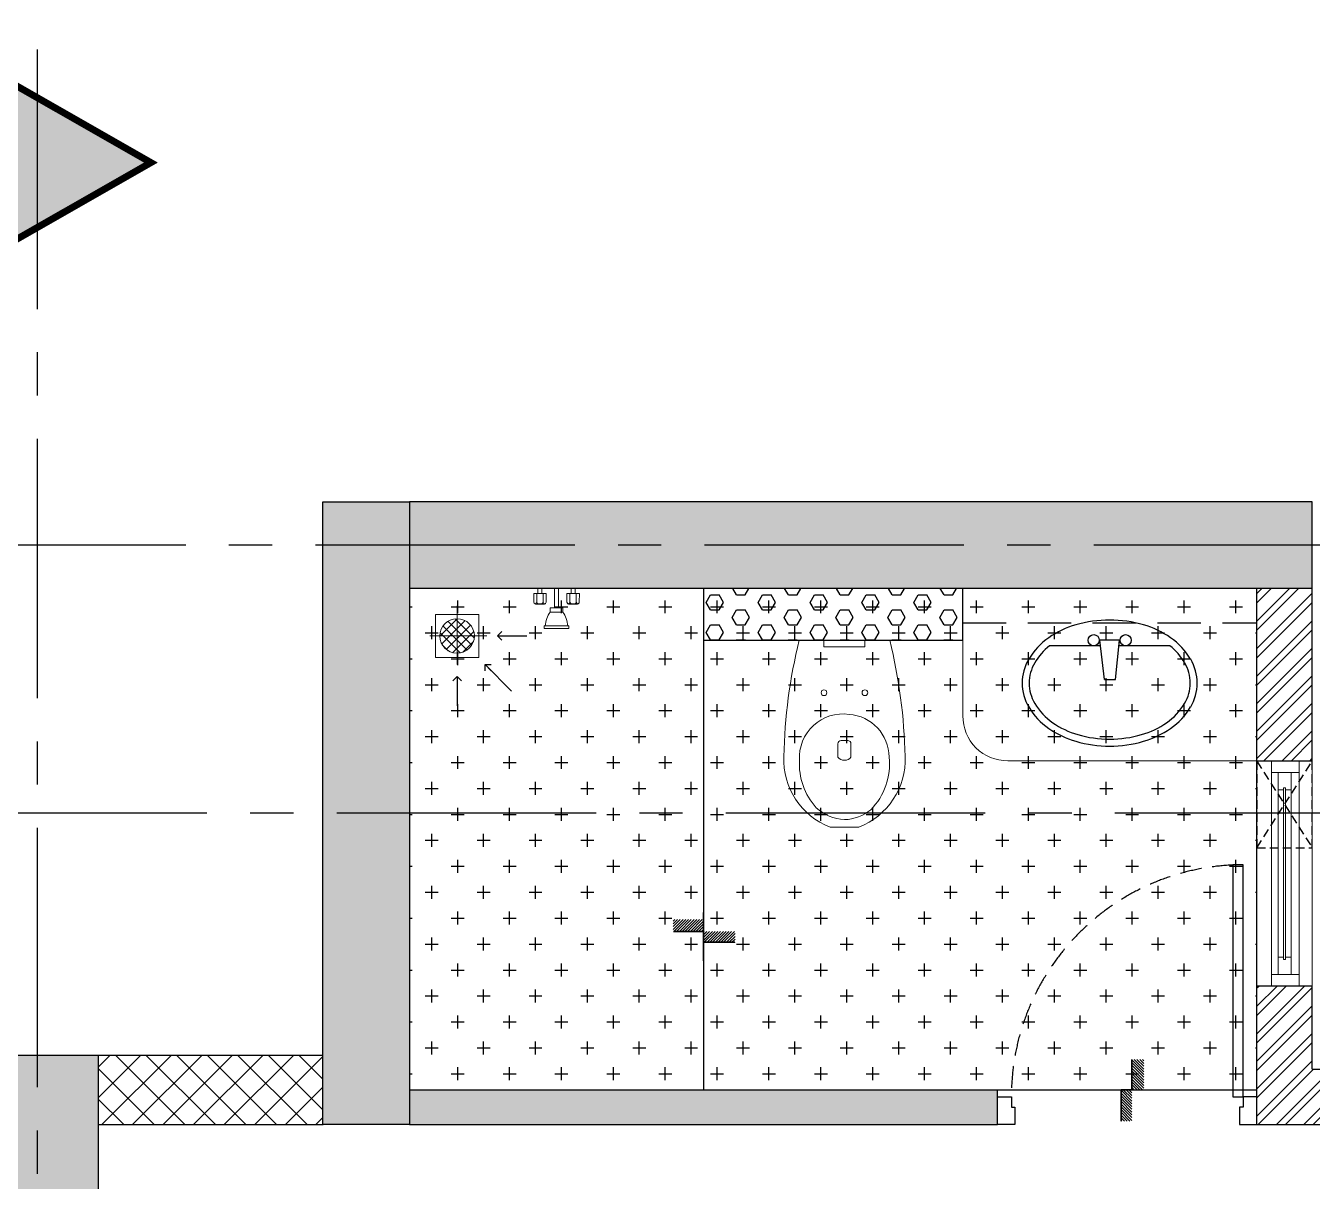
# Model space of a CAD drawing. Header units: millimetres. Extents: x 1066295 to 1300022, y -5734212 to -5454663.
# Drawn here: x 1193788 to 1197507, y -5726037 to -5722696 of the extents above; entities that cross this region are included whole.
import ezdxf

# ---------------------------------------------------------------- set-up
doc = ezdxf.new("R2010")
doc.units = ezdxf.units.MM
doc.header["$LTSCALE"] = 1000
doc.header["$MEASUREMENT"] = 0
for name, pattern in [('AUDIT_D_120904163729-0', [0]), ('T9_KEY PLAN(TYPICAL FLOOR)$0$2BHK-A - FRONT$0$AUDIT_D_120904163729-0', [0]), ('T9_KEY PLAN(TYPICAL FLOOR)$0$2BHK-A - FRONT$0$HIDDEN', [0.375, 0.25, -0.125]), ('T9_KEY PLAN(TYPICAL FLOOR)$0$T8_REFUGE COLUMNS$0$CENTER2', [1.125, 0.75, -0.125, 0.125, -0.125]), ('T9_PROFILE SECTIONS$0$T8_PROFILE SECTIONS$0$HIDDEN', [0.375, 0.25, -0.125]), ('T9_PROFILE SECTIONS$0$T8_PROFILE SECTIONS$0$PHANTOM2', [1.25, 0.625, -0.125, 0.125, -0.125, 0.125, -0.125])]:
    doc.linetypes.add(name, pattern=pattern)
doc.layers.get('0').update_dxf_attribs({"linetype": 'AUDIT_D_120904163729-0'})
for name, color, linetype, lineweight in [('T9_KEY PLAN(TYPICAL FLOOR)$0$2BHK-A - FRONT$0$$0$a-TOI-fixtures', 251, 'Continuous', 0), ('T9_KEY PLAN(TYPICAL FLOOR)$0$2BHK-A - FRONT$0$a-TOI-fixtures', 251, 'Continuous', 0), ('T9_KEY PLAN(TYPICAL FLOOR)$0$2BHK-A - FRONT$0$A-WALL- 160', 6, 'Continuous', 30), ('T9_KEY PLAN(TYPICAL FLOOR)$0$2BHK-A - FRONT$0$Ventilator', 5, 'Continuous', 0), ('T9_KEY PLAN(TYPICAL FLOOR)$0$T8(T9 IS SIMILAR)$0$D&W', 8, 'Continuous', 25)]:
    doc.layers.add(name, color=color, linetype=linetype, lineweight=lineweight)
for name, color, linetype in [('T9_KEY PLAN(TYPICAL FLOOR)$0$2BHK-A - FRONT$0$$0$LEDGE WALL', 5, 'Continuous'), ('T9_KEY PLAN(TYPICAL FLOOR)$0$2BHK-A - FRONT$0$A-DOOR-FULL', 2, 'Continuous'), ('T9_KEY PLAN(TYPICAL FLOOR)$0$2BHK-A - FRONT$0$A-HATCH -160', 251, 'T9_KEY PLAN(TYPICAL FLOOR)$0$2BHK-A - FRONT$0$AUDIT_D_120904163729-0'), ('T9_KEY PLAN(TYPICAL FLOOR)$0$2BHK-A - FRONT$0$A-SANITARY', 2, 'Continuous'), ('T9_KEY PLAN(TYPICAL FLOOR)$0$2BHK-A - FRONT$0$a-tile drop', 3, 'Continuous'), ('T9_KEY PLAN(TYPICAL FLOOR)$0$2BHK-A - FRONT$0$A-TOI SUNK 50MM', 8, 'Continuous'), ('T9_KEY PLAN(TYPICAL FLOOR)$0$2BHK-A - FRONT$0$APT PLANS-typ$0$TILEDROP', 3, 'Continuous'), ('T9_KEY PLAN(TYPICAL FLOOR)$0$2BHK-A - FRONT$0$ELEV.', 5, 'Continuous'), ('T9_KEY PLAN(TYPICAL FLOOR)$0$2BHK-A - FRONT$0$LEDGE WALL', 5, 'Continuous'), ('T9_KEY PLAN(TYPICAL FLOOR)$0$T8_REFUGE COLUMNS$0$A-CENTERLINE', 193, 'T9_KEY PLAN(TYPICAL FLOOR)$0$T8_REFUGE COLUMNS$0$CENTER2'), ('T9_KEY PLAN(TYPICAL FLOOR)$0$T8_REFUGE COLUMNS$0$A-RCC COLS', 3, 'Continuous'), ('T9_KEY PLAN(TYPICAL FLOOR)$0$T8_TYPICAL COLUMNS$0$A-RCC COLS', 3, 'Continuous'), ('T9_PROFILE SECTIONS$0$T8_PROFILE SECTIONS$0$A-PROFILE SECTIONS', 81, 'T9_PROFILE SECTIONS$0$T8_PROFILE SECTIONS$0$PHANTOM2')]:
    doc.layers.add(name, color=color, linetype=linetype)
doc.layers.add('T9_KEY PLAN(TYPICAL FLOOR)$0$T8_REFUGE COLUMNS$0$COL-HATCH', color=7, linetype='Continuous', lineweight=25, true_color=0xa3a3a3)
doc.styles.add('T9_KEY PLAN(TYPICAL FLOOR)$0$2BHK-A - FRONT$0$Romans 1', font='romans.shx', dxfattribs={"height": 100})
doc.dimstyles.new('T9_KEY PLAN(TYPICAL FLOOR)$0$2BHK-A - FRONT$0$ALPINE S', dxfattribs={"dimscale": 0, "dimtxt": 100, "dimasz": 75, "dimexe": 0, "dimexo": 0, "dimgap": 75, "dimtad": 1, "dimdec": 0, "dimzin": 0, "dimdsep": 46, "dimtxsty": 'T9_KEY PLAN(TYPICAL FLOOR)$0$2BHK-A - FRONT$0$Romans 1', "dimblk": 'T9_KEY PLAN(TYPICAL FLOOR)$0$2BHK-A - FRONT$0$_ArchTick', "dimcen": 0.09, "dimclrd": 256, "dimclre": 256, "dimclrt": 7, "dimadec": 0, "dimazin": 0, "dimtfac": 1, "dimtdec": 0, "dimtofl": 0, "dimtmove": 1, "dimatfit": 0, "dimldrblk": 'T9_KEY PLAN(TYPICAL FLOOR)$0$2BHK-A - FRONT$0$_Open90', "dimfxl": 1, "dimtolj": 1, "dimtzin": 0, "dimarcsym": 0})

# ---------------------------------------------------------------- blocks, each defined once
blk = doc.blocks.new('T9_PROFILE SECTIONS$0$T8_PROFILE SECTIONS$0$MH')
at = {"layer": 'T9_PROFILE SECTIONS$0$T8_PROFILE SECTIONS$0$A-PROFILE SECTIONS', "linetype": 'T9_PROFILE SECTIONS$0$T8_PROFILE SECTIONS$0$HIDDEN', "ltscale": 2}
h = blk.add_hatch(color=256, dxfattribs=at)
h.dxf.hatch_style = 1
h.paths.add_polyline_path([(1140354.5, -5697433.6), (1141077.6, -5697846.6), (1140354.5, -5698259.6)])
at = {"layer": 'T9_PROFILE SECTIONS$0$T8_PROFILE SECTIONS$0$A-PROFILE SECTIONS', "linetype": 'T9_PROFILE SECTIONS$0$T8_PROFILE SECTIONS$0$HIDDEN', "ltscale": 2, "const_width": 20}
blk.add_lwpolyline([(1140354.5, -5697433.6), (1140354.5, -5697433.6), (1141077.6, -5697846.6), (1140354.5, -5698259.6)], close=True, dxfattribs=at)
blk.add_lwpolyline([(1140354.5, -5697433.6), (1140354.5, -5700003.6)], dxfattribs=at)
blk = doc.blocks.new('T9_PROFILE SECTIONS$0$PROFILE SECTION LINE T9')
at = {"layer": 'T9_PROFILE SECTIONS$0$T8_PROFILE SECTIONS$0$A-PROFILE SECTIONS', "linetype": 'ByBlock', "xscale": -1, "rotation": 180}
blk.add_blockref('T9_PROFILE SECTIONS$0$T8_PROFILE SECTIONS$0$MH', (-1130901, -5706925.1, 0), dxfattribs=at)
blk = doc.blocks.new('T9_KEY PLAN(TYPICAL FLOOR)$0$T8_REFUGE COLUMNS')
at = {"layer": 'T9_KEY PLAN(TYPICAL FLOOR)$0$T8_REFUGE COLUMNS$0$COL-HATCH', "linetype": 'ByBlock'}
h = blk.add_hatch(color=256, dxfattribs=at)
h.dxf.hatch_style = 1
h.paths.add_polyline_path([(1215902.1, -5706299.9), (1216152.1, -5706299.9), (1216152.1, -5708099.9), (1215902.1, -5708099.9)])
h.paths.add_polyline_path([(1215902.1, -5708099.9), (1213292.1, -5708099.9), (1213292.1, -5707849.9), (1215902.1, -5707849.9)])
h.paths.add_polyline_path([(1196642.1, -5706299.9), (1196392.1, -5706299.9), (1196392.1, -5708099.9), (1196642.1, -5708099.9)])
h.paths.add_polyline_path([(1215902.1, -5723474.9), (1216152.1, -5723474.9), (1216152.1, -5721674.9), (1215902.1, -5721674.9)])
h.paths.add_polyline_path([(1215902.1, -5721924.9), (1213292.1, -5721924.9), (1213292.1, -5721674.9), (1215902.1, -5721674.9)])
h.paths.add_polyline_path([(1196642.1, -5723474.9), (1196392.1, -5723474.9), (1196392.1, -5721674.9), (1196642.1, -5721674.9)])
h.paths.add_polyline_path([(1198957.1, -5709939.9), (1199207.1, -5709939.9), (1199207.1, -5714149.9), (1198957.1, -5714149.9)])
h.paths.add_polyline_path([(1197682.1, -5711799.9), (1197432.1, -5711799.9), (1197432.1, -5709939.9), (1197682.1, -5709939.9)])
h.paths.add_polyline_path([(1184832.1, -5718799.9), (1185182.1, -5718799.9), (1185182.1, -5709299.9), (1184832.1, -5709299.9)])
h.paths.add_polyline_path([(1194132.1, -5714149.9), (1193882.1, -5714149.9), (1193882.1, -5709939.9), (1194132.1, -5709939.9)])
h.paths.add_polyline_path([(1189932.1, -5714149.9), (1190232.1, -5714149.9), (1190232.1, -5709914.9), (1189932.1, -5709914.9)])
h.paths.add_polyline_path([(1189932.1, -5719684.9), (1190232.1, -5719684.9), (1190232.1, -5715449.9), (1189932.1, -5715449.9)])
h.paths.add_polyline_path([(1194182.1, -5719609.9), (1193882.1, -5719609.9), (1193882.1, -5717174.9), (1194182.1, -5717174.9)])
h.paths.add_polyline_path([(1215612.1, -5719609.9), (1215862.1, -5719609.9), (1215862.1, -5715374.9), (1215612.1, -5715374.9)])
h.paths.add_polyline_path([(1210702.1, -5711724.9), (1207452.1, -5711724.9), (1207452.1, -5711474.9), (1210702.1, -5711474.9)])
h.paths.add_polyline_path([(1210702.1, -5713624.9), (1207452.1, -5713624.9), (1207452.1, -5713874.9), (1210702.1, -5713874.9)])
h.paths.add_polyline_path([(1210952.1, -5711474.9), (1210702.1, -5711474.9), (1210702.1, -5713874.9), (1210952.1, -5713874.9)])
h.paths.add_polyline_path([(1202442.1, -5712799.9), (1202692.1, -5712799.9), (1202692.1, -5710799.9), (1202442.1, -5710799.9)], flags=17)
h.paths.add_polyline_path([(1196682.1, -5715374.9), (1196932.1, -5715374.9), (1196932.1, -5719609.9), (1196682.1, -5719609.9)])
h.paths.add_polyline_path([(1210052.1, -5727009.9), (1209752.1, -5727009.9), (1209752.1, -5724474.9), (1210052.1, -5724474.9)])
h.paths.add_polyline_path([(1202492.1, -5727009.9), (1202792.1, -5727009.9), (1202792.1, -5724474.9), (1202492.1, -5724474.9)])
h.paths.add_polyline_path([(1199382.1, -5726829.9), (1199132.1, -5726829.9), (1199132.1, -5724474.9), (1199382.1, -5724474.9)])
h.paths.add_polyline_path([(1195392.1, -5726519.9), (1195742.1, -5726519.9), (1195742.1, -5724724.9), (1195392.1, -5724724.9)])
h.paths.add_polyline_path([(1195742.1, -5724124.9), (1195392.1, -5724124.9), (1195392.1, -5723274.9), (1195742.1, -5723274.9)])
h.paths.add_polyline_path([(1217152.1, -5726519.9), (1216802.1, -5726519.9), (1216802.1, -5724724.9), (1217152.1, -5724724.9)])
h.paths.add_polyline_path([(1216802.1, -5724124.9), (1217152.1, -5724124.9), (1217152.1, -5723274.9), (1216802.1, -5723274.9)])
h.paths.add_polyline_path([(1213162.1, -5726829.9), (1213412.1, -5726829.9), (1213412.1, -5724474.9), (1213162.1, -5724474.9)])
h.paths.add_polyline_path([(1209602.1, -5723474.9), (1209852.1, -5723474.9), (1209852.1, -5721674.9), (1209602.1, -5721674.9)])
h.paths.add_polyline_path([(1212262.1, -5721674.9), (1210752.1, -5721674.9), (1210752.1, -5721924.9), (1212262.1, -5721924.9)])
h.paths.add_polyline_path([(1212742.1, -5719224.9), (1207452.1, -5719224.9), (1207452.1, -5718974.9), (1212742.1, -5718974.9)])
h.paths.add_polyline_path([(1214067.1, -5718349.9), (1213817.1, -5718349.9), (1213817.1, -5716424.9), (1214067.1, -5716424.9)])
h.paths.add_polyline_path([(1213587.1, -5709939.9), (1213337.1, -5709939.9), (1213337.1, -5714149.9), (1213587.1, -5714149.9)])
h.paths.add_polyline_path([(1214862.1, -5711799.9), (1215112.1, -5711799.9), (1215112.1, -5709939.9), (1214862.1, -5709939.9)])
h.paths.add_polyline_path([(1227712.1, -5718799.9), (1227362.1, -5718799.9), (1227362.1, -5709299.9), (1227712.1, -5709299.9)])
h.paths.add_polyline_path([(1218412.1, -5714149.9), (1218662.1, -5714149.9), (1218662.1, -5709939.9), (1218412.1, -5709939.9)])
h.paths.add_polyline_path([(1222612.1, -5714149.9), (1222312.1, -5714149.9), (1222312.1, -5709914.9), (1222612.1, -5709914.9)])
h.paths.add_polyline_path([(1222612.1, -5719684.9), (1222312.1, -5719684.9), (1222312.1, -5715449.9), (1222612.1, -5715449.9)])
h.paths.add_polyline_path([(1218362.1, -5719609.9), (1218662.1, -5719609.9), (1218662.1, -5717174.9), (1218362.1, -5717174.9)])
h.paths.add_polyline_path([(1202742.1, -5716974.9), (1202992.1, -5716974.9), (1202992.1, -5718974.9), (1202742.1, -5718974.9)])
h.paths.add_polyline_path([(1204842.1, -5716974.9), (1205092.1, -5716974.9), (1205092.1, -5718974.9), (1204842.1, -5718974.9)])
h.paths.add_polyline_path([(1217152.1, -5701889.9), (1216802.1, -5701889.9), (1216802.1, -5705049.9), (1217152.1, -5705049.9)])
h.paths.add_polyline_path([(1216802.1, -5705649.9), (1217152.1, -5705649.9), (1217152.1, -5706499.9), (1216802.1, -5706499.9)])
h.paths.add_polyline_path([(1213162.1, -5701089.9), (1213412.1, -5701089.9), (1213412.1, -5705299.9), (1213162.1, -5705299.9)])
h.paths.add_polyline_path([(1210052.1, -5701089.9), (1209752.1, -5701089.9), (1209752.1, -5705299.9), (1210052.1, -5705299.9)])
h.paths.add_polyline_path([(1209602.1, -5706299.9), (1209852.1, -5706299.9), (1209852.1, -5708099.9), (1209602.1, -5708099.9)])
h.paths.add_polyline_path([(1212262.1, -5708099.9), (1210752.1, -5708099.9), (1210752.1, -5707849.9), (1212262.1, -5707849.9)])
h.paths.add_polyline_path([(1195392.1, -5701889.9), (1195742.1, -5701889.9), (1195742.1, -5705049.9), (1195392.1, -5705049.9)])
h.paths.add_polyline_path([(1195742.1, -5705649.9), (1195392.1, -5705649.9), (1195392.1, -5706499.9), (1195742.1, -5706499.9)])
h.paths.add_polyline_path([(1199382.1, -5701089.9), (1199132.1, -5701089.9), (1199132.1, -5705299.9), (1199382.1, -5705299.9)])
h.paths.add_polyline_path([(1202492.1, -5701089.9), (1202792.1, -5701089.9), (1202792.1, -5705299.9), (1202492.1, -5705299.9)])
h.paths.add_polyline_path([(1202942.1, -5706299.9), (1202692.1, -5706299.9), (1202692.1, -5708099.9), (1202942.1, -5708099.9)])
h.paths.add_polyline_path([(1200282, -5708099.9), (1201792, -5708099.9), (1201792, -5707849.9), (1200282, -5707849.9)])
h.paths.add_polyline_path([(1207452.1, -5710799.9), (1211787.1, -5710799.9), (1211787.1, -5710549.9), (1207452.1, -5710549.9)])
h.paths.add_polyline_path([(1200042.1, -5713849.9), (1200042.1, -5710549.9), (1205092.1, -5710549.9), (1205092.1, -5712999.9), (1204842.1, -5712999.9), (1204842, -5710799.9), (1200292.1, -5710799.9), (1200292.1, -5713849.9)])
h.paths.add_polyline_path([(1198907.1, -5719224.9), (1205092.1, -5719224.9), (1205092.1, -5718974.9), (1198907.1, -5718974.9)])
h.paths.add_polyline_path([(1202942.1, -5723474.9), (1202692.1, -5723474.9), (1202692.1, -5721674.9), (1202942.1, -5721674.9)])
h.paths.add_polyline_path([(1200282.1, -5721674.9), (1201792.1, -5721674.9), (1201792.1, -5721924.9), (1200282.1, -5721924.9)])
h.paths.add_polyline_path([(1196932.1, -5715624.9), (1203832.1, -5715624.9), (1203832.1, -5715374.9), (1196932.1, -5715374.9)])
h.paths.add_polyline_path([(1215612.1, -5715624.9), (1207452.1, -5715624.9), (1207452.1, -5715374.9), (1215612.1, -5715374.9)])
h.paths.add_polyline_path([(1196642.1, -5721924.9), (1199252.1, -5721924.9), (1199252.1, -5721674.9), (1196642.1, -5721674.9)])
h.paths.add_polyline_path([(1196642.1, -5708099.9), (1199252.1, -5708099.9), (1199252.1, -5707849.9), (1196642.1, -5707849.9)])
h.paths.add_polyline_path([(1198007.1, -5718974.9), (1196932.1, -5718974.9), (1196932.1, -5719224.9), (1198007.1, -5719224.9)])
at = {"layer": 'T9_KEY PLAN(TYPICAL FLOOR)$0$T8_REFUGE COLUMNS$0$A-CENTERLINE'}
for p, q in [((1195567.1, -5727867.6), (1195567.1, -5698299.6)), ((1217370.3, -5721799.9), (1182156.9, -5721799.9)), ((1217431.8, -5722574.9), (1182156.9, -5722574.9))]:
    blk.add_line(p, q, dxfattribs=at)
at = {"layer": 'T9_KEY PLAN(TYPICAL FLOOR)$0$T8_REFUGE COLUMNS$0$A-RCC COLS', "linetype": 'ByBlock'}
for points in [[(1196642.1, -5723474.9), (1196392.1, -5723474.9), (1196392.1, -5721674.9), (1196642.1, -5721674.9)], [(1196642.1, -5721924.9), (1199252.1, -5721924.9), (1199252.1, -5721674.9), (1196642.1, -5721674.9)], [(1195742.1, -5724124.9), (1195392.1, -5724124.9), (1195392.1, -5723274.9), (1195742.1, -5723274.9)]]:
    blk.add_lwpolyline(points, close=True, dxfattribs=at)
blk = doc.blocks.new('T9_KEY PLAN(TYPICAL FLOOR)$0$T8_TYPICAL COLUMNS')
at = {"layer": 'T9_KEY PLAN(TYPICAL FLOOR)$0$T8_TYPICAL COLUMNS$0$A-RCC COLS', "linetype": 'ByBlock'}
blk.add_blockref('T9_KEY PLAN(TYPICAL FLOOR)$0$T8_REFUGE COLUMNS', (0, 0), dxfattribs=at)
blk = doc.blocks.new('T9_KEY PLAN(TYPICAL FLOOR)$0$2BHK-A - FRONT$0$EWC 1-flat-3')
at = {"layer": 'T9_KEY PLAN(TYPICAL FLOOR)$0$2BHK-A - FRONT$0$a-TOI-fixtures', "ltscale": 1.5}
blk.add_line((130.9, 0), (-130.9, 0), dxfattribs=at)
for points in [[(-130.9, 0, -0.055103), (-175.3, 336.2, -0.321827), (-41.6, 540), (41.6, 540, -0.321827), (175.3, 336.2, -0.055103), (130.9, 0, -27.681239)], [(-13.2, 214.3, -0.391448), (-129.3, 337.7, -0.224585), (-76.1, 489.9, -0.160675), (0, 518.7, -0.183016), (81.6, 484.1, -0.201424), (130, 346.4, -0.474507), (-13.2, 214.3, -2.927417)], [(-9.5, 290.2), (9.5, 290.2, 0.414214), (18.9, 299.7), (18.9, 337.6, 0.5), (-18.9, 337.6), (-18.9, 299.7, 0.414214), (-9.5, 290.2, 0.530498)]]:
    blk.add_lwpolyline(points, format="xyb", dxfattribs=at)
at = {"layer": 'T9_KEY PLAN(TYPICAL FLOOR)$0$2BHK-A - FRONT$0$a-TOI-fixtures'}
blk.add_lwpolyline([(-59.2, 0), (-59.2, 18.9), (59.2, 18.9), (59.2, 0)], close=True, dxfattribs=at)
at = {"layer": 'T9_KEY PLAN(TYPICAL FLOOR)$0$2BHK-A - FRONT$0$a-TOI-fixtures', "ltscale": 1.5}
for centre in [(-59.2, 151.6), (59.2, 151.6)]:
    blk.add_circle(centre, 8.31, dxfattribs=at)
blk = doc.blocks.new('T9_KEY PLAN(TYPICAL FLOOR)$0$2BHK-A - FRONT$0$SH-flat-2')
at = {"layer": 'T9_KEY PLAN(TYPICAL FLOOR)$0$2BHK-A - FRONT$0$a-TOI-fixtures'}
for p, q in [((0.1, 54), (14.6, 54)), ((0.1, 42), (14.6, 42)), ((39.7, 38.7), (14.5, 38.7)), ((14.6, 30), (14.7, 66)), ((39.8, 57.2), (14.6, 57.2)), ((39.9, 65.9), (14.7, 66)), ((44.6, 43), (44.6, 52.2)), ((45.9, 36.2), (45.9, 59)), ((0, -6), (0, 6)), ((0, 6), (56.3, 5.9)), ((39.8, 29.9), (14.6, 30)), ((43.4, 31.6), (44.7, 33.1)), ((56.2, -18.1), (56.3, 17.9)), ((56.3, 17.9), (68.3, 17.9)), ((68.2, -18.1), (68.3, 17.9)), ((108.4, -32.8), (108.5, 32.4)), ((108.5, 35.8), (116.3, 35.8)), ((108.5, 32.4), (108.5, 35.8)), ((116.2, -36.2), (116.3, 35.8)), ((0, -6), (56.3, -6.1)), ((14.5, -30), (14.4, -66)), ((39.7, -30.1), (14.5, -30)), ((43.3, -31.7), (44.6, -33.3)), ((45.7, -36.4), (45.7, -59.2)), ((56.2, -18.1), (68.2, -18.1)), ((108.4, -32.8), (108.4, -36.2)), ((108.4, -36.2), (116.2, -36.2)), ((-0.1, -42), (14.4, -42)), ((-0.1, -54), (14.4, -54)), ((39.5, -57.3), (14.3, -57.3)), ((39.6, -38.8), (14.4, -38.8)), ((39.6, -66.1), (14.4, -66)), ((44.4, -43.2), (44.4, -52.4))]:
    blk.add_line(p, q, dxfattribs=at)
for centre, radius, start, end in [((39.8, 43.5), 4.8, 269.8776, 359.8776), ((39.7, 33.9), 4.8, 359.8776, 89.8776), ((39.8, 62), 4.8, 269.8776, 359.8776), ((39.8, 52.2), 4.8, 359.8776, 89.8776), ((39.9, 61.1), 4.8, 359.8776, 89.8776), ((41.1, 59), 4.8, 359.8776, 46.4449), ((39.8, 34.7), 4.8, 269.8776, 359.8776), ((41.1, 36.2), 4.8, 319.2258, 359.8776), ((114.8, -47.9), 80.5, 94.4595, 125.2375), ((39.6, -34), 4.8, 269.8776, 359.8776), ((39.7, -34.9), 4.8, 359.8776, 89.8776), ((40.9, -36.4), 4.8, 359.8776, 40.5294), ((115, 47.4), 80.5, 234.5177, 265.2957), ((39.5, -52.4), 4.8, 269.8776, 359.8776), ((39.5, -62.1), 4.8, 359.8776, 89.8776), ((39.6, -43.6), 4.8, 359.8776, 89.8776), ((39.6, -61.3), 4.8, 269.8776, 359.8776), ((40.9, -59.2), 4.8, 313.3103, 359.8776)]:
    blk.add_arc(centre, radius, start, end, dxfattribs=at)
blk = doc.blocks.new('*U2398')
for points in [[(0, 0), (0, 670), (-30, 670), (-30, 0)], [(-710, 0), (-670, 0), (-670, -30), (-660, -30), (-660, -80), (-710, -80)], [(40, 0), (0, 0), (0, -30), (-10, -30), (-10, -80), (40, -80)]]:
    blk.add_lwpolyline(points, close=True)
at = {"color": 0, "linetype": 'ByBlock', "ltscale": 0.25}
blk.add_arc((1, -0.4), 671, 92.373, 179.9653, dxfattribs=at)
blk = doc.blocks.new('T9_KEY PLAN(TYPICAL FLOOR)$0$2BHK-A - FRONT$0$TILE DROP -x')
at = {"layer": 'T9_KEY PLAN(TYPICAL FLOOR)$0$2BHK-A - FRONT$0$APT PLANS-typ$0$TILEDROP'}
h = blk.add_hatch(dxfattribs=at)
h.set_pattern_fill('ACET-2D-ANSI31', color=8, scale=90, angle=90, style=0)
h.set_pattern_definition([(135, (-851695.914, 5365039.183), (-7.954951288, -7.954951288), [])])
h.paths.add_polyline_path([(-58323.9, -19205.9), (-58323.9, -19023.7), (-58261.5, -19023.7), (-58261.5, -19205.9)])
edge = h.paths.add_edge_path()
edge.add_line((-58323.9, -19381.2), (-58393.7, -19381.2))
edge.add_line((-58323.9, -19205.9), (-58323.9, -19381.2))
edge.add_line((-58393.1, -19205.9), (-58323.9, -19205.9))
edge.add_line((-58393.1, -19381.2), (-58393.1, -19205.9))
at = {"layer": 'T9_KEY PLAN(TYPICAL FLOOR)$0$2BHK-A - FRONT$0$APT PLANS-typ$0$TILEDROP', "color": 1}
blk.add_line((-58153.9, -19205.9), (-58434, -19205.9), dxfattribs=at)
at = {"layer": 'T9_KEY PLAN(TYPICAL FLOOR)$0$2BHK-A - FRONT$0$APT PLANS-typ$0$TILEDROP', "color": 20, "const_width": 10}
for points in [[(-58261.5, -19205.9), (-58261.5, -19023.7)], [(-58323.9, -19381.2), (-58323.9, -19205.9)], [(-58323.9, -19205.9), (-58261.5, -19205.9)]]:
    blk.add_lwpolyline(points, dxfattribs=at)
blk = doc.blocks.new('T9_KEY PLAN(TYPICAL FLOOR)$0$2BHK-A - FRONT$0$V1')
at = {"layer": 'T9_KEY PLAN(TYPICAL FLOOR)$0$2BHK-A - FRONT$0$Ventilator'}
for p, q in [((1139453.9, -5700057.1), (1140103.9, -5700057.1)), ((1139453.9, -5700217.1), (1140103.9, -5700217.1))]:
    blk.add_line(p, q, dxfattribs=at)
at = {"layer": 'T9_KEY PLAN(TYPICAL FLOOR)$0$2BHK-A - FRONT$0$Ventilator', "color": 8}
for p, q in [((1139486.9, -5700094.6), (1140070.9, -5700094.6)), ((1139536.9, -5700118.3), (1140020.9, -5700118.3)), ((1139536.9, -5700155.8), (1140020.9, -5700155.8)), ((1139486.9, -5700174.6), (1140070.9, -5700174.6))]:
    blk.add_line(p, q, dxfattribs=at)
at = {"layer": 'T9_KEY PLAN(TYPICAL FLOOR)$0$2BHK-A - FRONT$0$Ventilator', "color": 5}
for p, q in [((1139536.9, -5700134.1), (1140020.9, -5700134.1)), ((1139536.9, -5700140.1), (1140020.9, -5700140.1))]:
    blk.add_line(p, q, dxfattribs=at)
at = {"layer": 'T9_KEY PLAN(TYPICAL FLOOR)$0$2BHK-A - FRONT$0$Ventilator', "color": 4}
for points in [[(1139453.9, -5700094.6), (1139486.9, -5700094.6), (1139486.9, -5700174.6), (1139453.9, -5700174.6)], [(1139536.9, -5700134.1), (1139536.9, -5700118.3), (1139486.9, -5700118.3), (1139486.9, -5700155.8), (1139536.9, -5700155.8), (1139536.9, -5700140.1), (1139530.9, -5700140.1), (1139530.9, -5700134.1)], [(1140020.9, -5700134.1), (1140020.9, -5700118.3), (1140070.9, -5700118.3), (1140070.9, -5700155.8), (1140020.9, -5700155.8), (1140020.9, -5700140.1), (1140026.9, -5700140.1), (1140026.9, -5700134.1)], [(1140103.9, -5700094.6), (1140070.9, -5700094.6), (1140070.9, -5700174.6), (1140103.9, -5700174.6)]]:
    blk.add_lwpolyline(points, close=True, dxfattribs=at)
blk = doc.blocks.new('T9_KEY PLAN(TYPICAL FLOOR)$0$2BHK-A - FRONT$0$WB1-flat-1')
at = {"layer": 'T9_KEY PLAN(TYPICAL FLOOR)$0$2BHK-A - FRONT$0$A-SANITARY', "color": 251, "ltscale": 1000}
for p, q in [((-190061.5, 1779507.9), (-190121.4, 1779507.9)), ((-190106.8, 1779394.5), (-190119.9, 1779507.9)), ((-190074.4, 1779394.5), (-190063, 1779507.9)), ((-190118, 1779491.7), (-190265.4, 1779491.7)), ((-189917.5, 1779491.7), (-190064.6, 1779491.7))]:
    blk.add_line(p, q, dxfattribs=at)
at = {"layer": 'T9_KEY PLAN(TYPICAL FLOOR)$0$2BHK-A - FRONT$0$A-SANITARY', "color": 251}
blk.add_line((-190106.8, 1779394.5), (-190074.4, 1779394.5), dxfattribs=at)
for centre, major_axis, start_param, end_param in [((-190115.8, 1779296.9), (69.6, -256.7), 3.157331, 3.484585), ((-190091.4, 1779212.5), (92.6, -341.5), 2.876783, 3.157331), ((-190091.4, 1779212.5), (92.6, -341.5), 2.596234, 2.876783), ((-190067.1, 1779296.9), (69.6, -256.7), 2.268981, 2.596234), ((-190152.9, 1779350.3), (52.6, -193.9), 3.484585, 3.910525), ((-190137.6, 1779507.9), (4.2, -15.6), 6.018375, 12.30156), ((-190045.3, 1779507.9), (4.2, -15.6), 6.018375, 12.30156), ((-190030, 1779350.3), (52.6, -193.9), 1.84304, 2.268981), ((-190152.9, 1779350.3), (47.3, -174.4), 3.548625, 3.910525), ((-190030, 1779350.3), (47.3, -174.4), 1.84304, 2.20494), ((-190209.6, 1779384.1), (35.3, -130.2), 3.910525, 4.447579), ((-190209.6, 1779384.1), (30, -110.7), 3.910525, 4.447579), ((-189973.2, 1779384.1), (30, -110.7), 1.305986, 1.84304), ((-189973.2, 1779384.1), (35.3, -130.2), 1.305986, 1.84304), ((-190209.6, 1779384.1), (35.3, -130.2), 4.447579, 4.984633), ((-190209.6, 1779384.1), (30, -110.7), 4.447579, 4.984633), ((-189973.2, 1779384.1), (30, -110.7), 0.768932, 1.305986), ((-189973.2, 1779384.1), (35.3, -130.2), 0.768932, 1.305986), ((-190152.9, 1779417.8), (52.6, -193.9), 4.984633, 5.410573), ((-190152.9, 1779417.8), (47.3, -174.4), 4.984633, 5.410573), ((-190030, 1779417.8), (47.3, -174.4), 0.342992, 0.768932), ((-190030, 1779417.8), (52.6, -193.9), 0.342992, 0.768932), ((-190115.8, 1779471.3), (69.6, -256.7), 5.410573, 5.737826), ((-190115.8, 1779471.3), (64.3, -237.2), 5.410573, 5.737826), ((-190067.1, 1779471.3), (64.3, -237.2), 0.015739, 0.342992), ((-190067.1, 1779471.3), (69.6, -256.7), 0.015739, 0.342992), ((-190091.4, 1779555.7), (92.6, -341.5), 5.737826, 6.018375), ((-190091.4, 1779555.7), (87.3, -322), 5.737826, 6.018375), ((-190091.4, 1779555.7), (87.3, -322), 6.018375, 6.298924), ((-190091.4, 1779555.7), (92.6, -341.5), 6.018375, 6.298924)]:
    blk.add_ellipse(centre, major_axis=major_axis, ratio=1, start_param=start_param, end_param=end_param, dxfattribs=at)
blk = doc.blocks.new('T9_KEY PLAN(TYPICAL FLOOR)$0$2BHK-A - FRONT$0$_ArchTick')
at = {"color": 0, "linetype": 'ByBlock', "const_width": 0.15}
blk.add_lwpolyline([(-0.5, -0.5), (0.5, 0.5)], dxfattribs=at)
blk = doc.blocks.new('T9_KEY PLAN(TYPICAL FLOOR)$0$2BHK-A - FRONT$0$_Open90')
at = {"color": 0, "linetype": 'ByBlock', "lineweight": -2}
for p, q in [((0, 0), (-1, 0)), ((-0.5, 0.5), (0, 0)), ((0, 0), (-0.5, -0.5))]:
    blk.add_line(p, q, dxfattribs=at)
blk = doc.blocks.new('T9_KEY PLAN(TYPICAL FLOOR)$0$2BHK-A - FRONT$0$A$C1DA736AB')
at = {"layer": 'T9_KEY PLAN(TYPICAL FLOOR)$0$2BHK-A - FRONT$0$a-TOI-fixtures', "linetype": 'ByBlock'}
for points in [[(117, 0.4, 0), (202.3, 0.4, 0)], [(81.7, -82.8, 0), (158.2, -159.9, 0)], [(0.4, -117, 0), (0.4, -202.3, 0)]]:
    blk.add_leader(points, dimstyle='T9_KEY PLAN(TYPICAL FLOOR)$0$2BHK-A - FRONT$0$ALPINE S', override={"dimscale": 1, "dimasz": 25, "dimtad": 0, "dimfxl": 5, "dimtfill": 1, "dimarcsym": 1}, dxfattribs=at)
blk = doc.blocks.new('T9_KEY PLAN(TYPICAL FLOOR)$0$2BHK-A - FRONT$0$$0$Type-A-First Floor Plan-bottom-up$0$FLOOR TRAP-flat-6')
at = {"layer": 'T9_KEY PLAN(TYPICAL FLOOR)$0$2BHK-A - FRONT$0$$0$a-TOI-fixtures'}
h = blk.add_hatch(dxfattribs=at)
h.set_pattern_fill('ACET-2D-_USER', color=256, scale=20, angle=45, style=0, double=1, pattern_type=0)
h.set_pattern_definition([(45, (-789896.981, 5385770.066), (-14.142135624, 14.142135624), []), (135, (-789896.981, 5385770.066), (-14.142135624, -14.142135624), [])])
edge = h.paths.add_edge_path()
edge.add_arc((150, 150), 50, 0, 360)
for q in [(150, 228.6), (67.6, 150), (237.4, 150), (150, 63.6)]:
    blk.add_line((150, 150), q, dxfattribs=at)
blk.add_lwpolyline([(87.5, 212.5), (212.5, 212.5), (212.5, 87.5), (87.5, 87.5)], close=True, dxfattribs=at)
blk.add_circle((150, 150), 50, dxfattribs=at)
at = {"layer": 'T9_KEY PLAN(TYPICAL FLOOR)$0$2BHK-A - FRONT$0$A-WALL- 160', "linetype": 'ByBlock', "rotation": 270}
blk.add_blockref('T9_KEY PLAN(TYPICAL FLOOR)$0$2BHK-A - FRONT$0$A$C1DA736AB', (150, 150.4), dxfattribs=at)
blk = doc.blocks.new('T9_KEY PLAN(TYPICAL FLOOR)')
at = {"layer": 'T9_KEY PLAN(TYPICAL FLOOR)$0$2BHK-A - FRONT$0$A-HATCH -160', "linetype": 'ByBlock'}
h = blk.add_hatch(dxfattribs=at)
h.set_pattern_fill('ZIGZAG', color=8, scale=250)
h.set_pattern_definition([(0, (54492.778, -0.356), (31.25, 31.25), [31.25, -31.25]), (90, (54524.028, -0.356), (-31.25, 31.25), [31.25, -31.25])])
h.paths.add_polyline_path([(1196642.3, -5723474.9), (1198342.3, -5723474.9), (1198342.3, -5723374.9), (1196642.3, -5723374.9)])
h.paths.add_polyline_path([(1199382.3, -5724474.9), (1199382.3, -5724574.9), (1201592.3, -5724574.9), (1201592.3, -5724474.9), (1200442.2, -5724474.6), (1200442.2, -5724374.6), (1200342.2, -5724374.6), (1200342.2, -5724474.9)])
h.paths.add_polyline_path([(1200442.2, -5723374.6), (1201342, -5723374.6), (1201342, -5723474.6), (1200442.2, -5723474.6)])
h.paths.add_polyline_path([(1202092, -5723474.6), (1202692, -5723474.6), (1202692, -5723374.6), (1202092, -5723374.6)])
h.paths.add_polyline_path([(1204892.3, -5721024.9), (1204992.3, -5721024.9), (1204992.3, -5721774.6), (1204892.3, -5721774.6)])
h.paths.add_polyline_path([(1204892.3, -5720124.9), (1204992.3, -5720124.9), (1204992.3, -5719225), (1204892.3, -5719225)])
h.paths.add_polyline_path([(1200042.2, -5721674.9), (1200142.2, -5721674.9), (1200142.2, -5721174.9), (1200142.1, -5721175), (1200142.2, -5721074), (1200042.2, -5721074.3)])
h.paths.add_polyline_path([(1202692.3, -5728684.6), (1203427.3, -5728684.6), (1203427.3, -5728584.6), (1202692.3, -5728584.6)])
h.paths.add_polyline_path([(1202942.3, -5721774.9), (1203342.3, -5721774.9), (1203342.3, -5721674.9), (1202942.3, -5721674.9)])
h.paths.add_polyline_path([(1204642.3, -5721674.9), (1204892.3, -5721674.9), (1204892.3, -5721774.9), (1204642.3, -5721774.9)])
h = blk.add_hatch(dxfattribs=at)
h.set_pattern_fill('ANSI32', color=8, scale=150)
h.set_pattern_definition([(45, (54492.78, -0.904), (-39.77475644, 39.77475644), []), (45, (54519.295, -0.904), (-39.77475644, 39.77475644), [])])
h.paths.add_polyline_path([(1199132.6, -5726829.9), (1199292.6, -5726829.9), (1199292.6, -5728524.6), (1199762.6, -5728524.6), (1199762.6, -5728684.6), (1199132.6, -5728684.6)])
h.paths.add_polyline_path([(1202492.3, -5727009.9), (1202652.3, -5727009.9), (1202652.3, -5727450.1), (1203427.3, -5727450.1), (1203427.3, -5727610.1), (1202492.3, -5727610.1)])
h.paths.add_polyline_path([(1201862.6, -5728684.6), (1202492.3, -5728684.6), (1202492.3, -5728524.6), (1201862.6, -5728524.6)])
h.paths.add_polyline_path([(1205827.3, -5727450.1), (1206197.3, -5727450.1), (1206197.3, -5727610.1), (1205827.3, -5727610.1)])
h.paths.add_polyline_path([(1200757.3, -5719574.2), (1200917.3, -5719574.2), (1200917.3, -5719224.9), (1200757.3, -5719224.9)])
h.paths.add_polyline_path([(1200042.2, -5721834.8), (1200281.7, -5721834.8), (1200282.8, -5721674.9), (1200042.2, -5721674.9)])
h.paths.add_polyline_path([(1200282.2, -5721924.5), (1200442.2, -5721924.5), (1200442.2, -5722424.9), (1200282.2, -5722424.9)])
h.paths.add_polyline_path([(1199092.3, -5721924.9), (1199252.3, -5721924.9), (1199252.3, -5722424.9), (1199092.3, -5722424.9)])
h.paths.add_polyline_path([(1199092.3, -5723474.9), (1199092.3, -5723074.9), (1199252.3, -5723074.9), (1199252.3, -5723314.9), (1200282.2, -5723314.9), (1200279.7, -5723074.9), (1200439.7, -5723074.9), (1200442.2, -5723474.6)])
h = blk.add_hatch(dxfattribs=at)
h.set_pattern_fill('HEX', color=8, scale=200)
h.set_pattern_definition([(0, (54492.78, -0.356), (0, 43.3012702), [25, -50]), (120, (54492.78, -0.356), (-37.5, -21.6506351), [25, -50]), (60, (54517.78, -0.356), (-37.5, 21.6506351), [25, -50])])
h.paths.add_polyline_path([(1198242.3, -5722075.2), (1198242.3, -5721925.2), (1197492.3, -5721925.2), (1197492.3, -5722075.2)])
h = blk.add_hatch(dxfattribs=at)
h.set_pattern_fill('ANSI37', color=8, scale=500)
h.set_pattern_definition([(45, (54492.78, -0.356), (-44.1941738, 44.1941738), []), (135, (54492.78, -0.356), (-44.1941738, -44.1941738), [])])
h.paths.add_polyline_path([(1195742.3, -5727585.2), (1195542.3, -5727585.2), (1195542.3, -5726519.9), (1195742.3, -5726519.9)])
h.paths.add_polyline_path([(1195742.3, -5723474.6), (1196392, -5723474.6), (1196392, -5723274.6), (1195742.3, -5723274.6)])
h.paths.add_polyline_path([(1202492.3, -5728684.6), (1202692.3, -5728684.6), (1202692.3, -5727610.1), (1202492.3, -5727610.1)])
at = {"layer": 'T9_KEY PLAN(TYPICAL FLOOR)$0$2BHK-A - FRONT$0$A-TOI SUNK 50MM'}
h = blk.add_hatch(dxfattribs=at)
h.set_pattern_fill('CROSS', color=8, scale=300, style=0)
h.set_pattern_definition([(0, (54492.78, -1.26), (75, 75), [37.5, -112.5]), (90, (54511.53, -20.01), (-75, 75), [37.5, -112.5])])
h.paths.add_polyline_path([(1196642.3, -5723374.9), (1199092.3, -5723374.9), (1199092.3, -5721925.3), (1196642.3, -5721925.3)])
h.paths.add_polyline_path([(1202692, -5723374.9), (1200442.2, -5723374.9), (1200442.2, -5721925.3), (1202692, -5721925.3)])
at = {"color": 8, "linetype": 'T9_KEY PLAN(TYPICAL FLOOR)$0$2BHK-A - FRONT$0$HIDDEN', "ltscale": 0.1}
for p, q in [((1199092.3, -5722674.9), (1199252.3, -5722424.9)), ((1199092.3, -5722424.9), (1199252.3, -5722674.9))]:
    blk.add_line(p, q, dxfattribs=at)
blk.add_lwpolyline([(1199092.3, -5722674.9), (1199252.3, -5722674.9), (1199252.3, -5722424.9), (1199092.3, -5722424.9)], close=True, dxfattribs=at)
at = {"layer": 'T9_KEY PLAN(TYPICAL FLOOR)$0$2BHK-A - FRONT$0$$0$LEDGE WALL', "color": 8, "linetype": 'T9_KEY PLAN(TYPICAL FLOOR)$0$2BHK-A - FRONT$0$HIDDEN', "ltscale": 0.5}
blk.add_line((1198242.3, -5722025.2), (1199092.3, -5722025.2), dxfattribs=at)
at = {"layer": 'T9_KEY PLAN(TYPICAL FLOOR)$0$2BHK-A - FRONT$0$A-TOI SUNK 50MM', "color": 8}
blk.add_line((1198342.3, -5723374.9), (1199092.3, -5723374.9), dxfattribs=at)
blk.add_line((1198342.3, -5723374.9), (1199092.3, -5723374.9), dxfattribs=at)
blk.add_lwpolyline([(1196642.3, -5723374.9), (1199092.3, -5723374.9), (1199092.3, -5721925.3), (1196642.3, -5721925.3)], close=True, dxfattribs=at)
at = {"layer": 'T9_KEY PLAN(TYPICAL FLOOR)$0$2BHK-A - FRONT$0$a-TOI-fixtures', "color": 8}
for p, q in [((1198242.3, -5721925.2), (1199077.3, -5721925.2)), ((1198242.3, -5721925.2), (1198242.3, -5722293.8)), ((1198372.1, -5722423.6), (1199092.3, -5722423.6))]:
    blk.add_line(p, q, dxfattribs=at)
blk.add_arc((1198370.2, -5722295.7), 127.9, 179.1386, 270.8614, dxfattribs=at)
at = {"layer": 'T9_KEY PLAN(TYPICAL FLOOR)$0$2BHK-A - FRONT$0$A-WALL- 160', "color": 8, "linetype": 'ByBlock'}
for p, q in [((1199092.3, -5722424.9), (1199092.3, -5721925)), ((1199252.3, -5722424.9), (1199252.3, -5721925)), ((1199252.3, -5722424.9), (1199092.3, -5722424.9)), ((1199252.3, -5723074.9), (1199092.3, -5723074.9)), ((1199092.3, -5723474.9), (1199092.3, -5723074.9)), ((1199252.3, -5723314.9), (1199252.3, -5723074.9)), ((1195742.3, -5723274.9), (1196392, -5723274.9)), ((1199252.3, -5723314.9), (1200282.2, -5723314.9)), ((1196642.3, -5723374.9), (1198342.3, -5723374.9)), ((1198342.3, -5723474.9), (1198342.3, -5723374.9)), ((1195742.3, -5723474.9), (1196392.3, -5723474.9)), ((1196642.3, -5723474.9), (1198342.3, -5723474.9)), ((1199092.3, -5723474.9), (1200442.2, -5723474.9))]:
    blk.add_line(p, q, dxfattribs=at)
at = {"layer": 'T9_KEY PLAN(TYPICAL FLOOR)$0$2BHK-A - FRONT$0$ELEV.', "color": 8}
blk.add_line((1197492.3, -5721925.3), (1197492.3, -5723374.9), dxfattribs=at)
at = {"layer": 'T9_KEY PLAN(TYPICAL FLOOR)$0$2BHK-A - FRONT$0$LEDGE WALL', "color": 8}
blk.add_lwpolyline([(1198242.3, -5722075.2), (1198242.3, -5721925.2), (1197492.3, -5721925.2), (1197492.3, -5722075.2)], close=True, dxfattribs=at)
at = {"layer": 'T9_KEY PLAN(TYPICAL FLOOR)$0$2BHK-A - FRONT$0$$0$a-TOI-fixtures', "color": 8, "extrusion": (0, 0, -1), "xscale": -1, "zscale": -1, "rotation": 270}
blk.add_blockref('T9_KEY PLAN(TYPICAL FLOOR)$0$2BHK-A - FRONT$0$$0$Type-A-First Floor Plan-bottom-up$0$FLOOR TRAP-flat-6', (-1196929.8, -5722212.8), dxfattribs=at)
at = {"layer": 'T9_KEY PLAN(TYPICAL FLOOR)$0$2BHK-A - FRONT$0$A-DOOR-FULL', "color": 8, "linetype": 'T9_KEY PLAN(TYPICAL FLOOR)$0$2BHK-A - FRONT$0$HIDDEN'}
blk.add_blockref('*U2398', (1199052.3, -5723394.9), dxfattribs=at)
at = {"layer": 'T9_KEY PLAN(TYPICAL FLOOR)$0$2BHK-A - FRONT$0$a-tile drop', "color": 8, "xscale": 0.5, "yscale": 0.5, "zscale": 0.5, "rotation": 179.9996795902024}
blk.add_blockref('T9_KEY PLAN(TYPICAL FLOOR)$0$2BHK-A - FRONT$0$TILE DROP -x', (1169568.6, -5732977.5), dxfattribs=at)
at = {"layer": 'T9_KEY PLAN(TYPICAL FLOOR)$0$2BHK-A - FRONT$0$A-TOI SUNK 50MM', "color": 8, "extrusion": (0, 0, -1), "xscale": -1, "zscale": -1, "rotation": 180}
blk.add_blockref('T9_KEY PLAN(TYPICAL FLOOR)$0$2BHK-A - FRONT$0$EWC 1-flat-3', (-1197899.8, -5722075.2, 0), dxfattribs=at)
at = {"layer": 'T9_KEY PLAN(TYPICAL FLOOR)$0$2BHK-A - FRONT$0$A-TOI SUNK 50MM', "color": 8, "xscale": 0.4999999999999998, "yscale": 0.4999999999999998, "zscale": 0.4999999999999998, "rotation": 269.9996795902024}
blk.add_blockref('T9_KEY PLAN(TYPICAL FLOOR)$0$2BHK-A - FRONT$0$TILE DROP -x', (1207095.1, -5752079.2), dxfattribs=at)
at = {"layer": 'T9_KEY PLAN(TYPICAL FLOOR)$0$2BHK-A - FRONT$0$a-TOI-fixtures', "color": 8, "rotation": 270.1224073992649}
blk.add_blockref('T9_KEY PLAN(TYPICAL FLOOR)$0$2BHK-A - FRONT$0$SH-flat-2', (1197067.3, -5721925.3), dxfattribs=at)
at = {"layer": 'T9_KEY PLAN(TYPICAL FLOOR)$0$2BHK-A - FRONT$0$A-WALL- 160', "color": 8}
blk.add_blockref('T9_KEY PLAN(TYPICAL FLOOR)$0$2BHK-A - FRONT$0$WB1-flat-1', (1388758, -7501583.1), dxfattribs=at)
at = {"layer": 'T9_KEY PLAN(TYPICAL FLOOR)$0$2BHK-A - FRONT$0$A-WALL- 160', "color": 8, "linetype": 'ByBlock', "rotation": 270}
blk.add_blockref('T9_KEY PLAN(TYPICAL FLOOR)$0$2BHK-A - FRONT$0$V1', (6899309.3, -4582971), dxfattribs=at)
at = {"layer": 'T9_KEY PLAN(TYPICAL FLOOR)$0$T8(T9 IS SIMILAR)$0$D&W', "color": 8, "linetype": 'ByBlock'}
blk.add_blockref('T9_KEY PLAN(TYPICAL FLOOR)$0$T8_TYPICAL COLUMNS', (0, 0), dxfattribs=at)
blk = doc.blocks.new('T9_PROFILE SECTIONS')
at = {"layer": 'T9_PROFILE SECTIONS$0$T8_PROFILE SECTIONS$0$A-PROFILE SECTIONS', "linetype": 'ByBlock'}
blk.add_blockref('T9_PROFILE SECTIONS$0$PROFILE SECTION LINE T9', (1185718.3657, -5711614.9293, -0.0243), dxfattribs=at)
at = {"linetype": 'ByBlock'}
blk.add_blockref('T9_KEY PLAN(TYPICAL FLOOR)', (0.1954, 0.8356), dxfattribs=at)

msp = doc.modelspace()

# ---------------------------------------------------------------- block references
at = {"linetype": 'ByBlock'}
msp.add_blockref('T9_PROFILE SECTIONS', (-1745.2, -2398.4, 0.4), dxfattribs=at)

doc.saveas('drawing.dxf')
